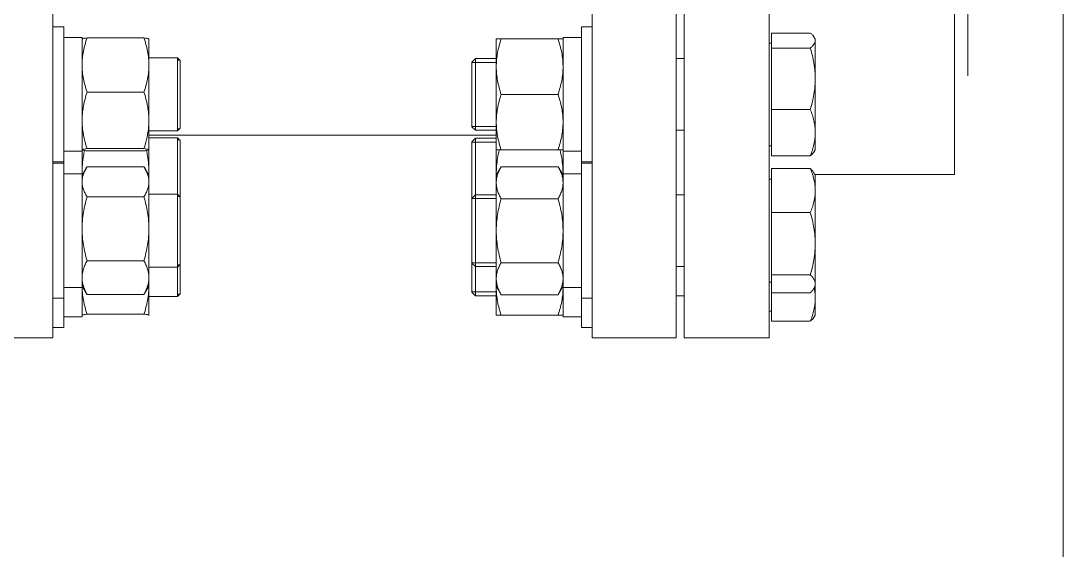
# Model space of a CAD drawing. Header units: millimetres. Extents: x 0 to 1675, y 0 to 1451.
# Drawn here: x 1347 to 1501.2, y 559.9 to 638.2 of the extents above; entities that cross this region are included whole.
import ezdxf

# ---------------------------------------------------------------- set-up
doc = ezdxf.new("R2010")
doc.units = ezdxf.units.MM
doc.layers.add('171', color=7, linetype='Continuous', lineweight=18)
doc.layers.add('173', color=7, linetype='Continuous', lineweight=18)

msp = doc.modelspace()

# ---------------------------------------------------------------- linework, layer by layer
at = {"layer": '171', "color": 7, "linetype": 'Continuous', "lineweight": 18}
for p, q in [((1431.52313, 741.26562), (1431.52313, 591.26562)), ((1443.92314, 741.26562), (1443.92314, 591.26562)), ((1445.12314, 741.26562), (1445.12314, 591.26562)), ((1457.72313, 741.26562), (1457.72313, 591.26562)), ((1485.12314, 717.06562), (1485.12314, 615.46562)), ((1351.72313, 696.59813), (1351.72313, 591.26562)), ((1353.32314, 637.30489), (1351.72313, 637.30489)), ((1353.32314, 617.30489), (1353.32314, 637.30489)), ((1429.92314, 635.96515), (1429.92314, 637.30489)), ((1431.52313, 637.30489), (1429.92314, 637.30489)), ((1356.04313, 635.72489), (1353.32314, 635.72489)), ((1356.04313, 635.72489), (1356.04313, 618.89295)), ((1365.19074, 635.66359), (1356.77553, 635.66359)), ((1365.92314, 631.64783), (1365.92314, 635.50489)), ((1417.32314, 635.50489), (1417.32314, 631.40489)), ((1418.05553, 635.50489), (1426.47074, 635.50489)), ((1427.20313, 618.88489), (1427.20313, 635.72489)), ((1429.92314, 635.72489), (1427.20313, 635.72489)), ((1429.92314, 617.30564), (1429.92314, 635.96515)), ((1458.04313, 634.16572), (1458.04313, 636.38657)), ((1463.79074, 636.38657), (1458.04313, 636.38657)), ((1464.52313, 635.50489), (1464.38728, 635.7402)), ((1464.52313, 635.50489), (1464.52313, 635.27615)), ((1458.04313, 634.90489), (1457.72313, 634.90489)), ((1463.79074, 634.16572), (1458.04313, 634.16572)), ((1458.04313, 625.08405), (1458.04313, 634.16572)), ((1464.52313, 629.62489), (1464.52313, 635.27615)), ((1370.13362, 632.70489), (1365.92272, 632.70489)), ((1370.13362, 622.1579), (1370.13362, 632.70489)), ((1370.53362, 632.30489), (1370.13362, 632.70489)), ((1414.25467, 632.62029), (1413.72313, 632.08875)), ((1414.25467, 632.62029), (1414.25467, 621.98949)), ((1417.3233, 632.62029), (1414.25467, 632.62029)), ((1445.12265, 632.62029), (1443.92279, 632.62029)), ((1365.92314, 623.45273), (1365.92314, 631.64783)), ((1370.53362, 622.53916), (1370.53362, 632.30489)), ((1413.72313, 622.52103), (1413.72313, 632.08875)), ((1417.32314, 631.40489), (1417.32314, 623.20489)), ((1464.52313, 621.65363), (1464.52313, 629.62489)), ((1365.19074, 627.63207), (1356.77553, 627.63207)), ((1418.05553, 627.30489), (1426.47074, 627.30489)), ((1458.04313, 618.22322), (1458.04313, 625.08405)), ((1463.79074, 625.08405), (1458.04313, 625.08405)), ((1365.92314, 619.10979), (1365.92314, 623.45273)), ((1417.32314, 619.17147), (1417.32314, 623.20489)), ((1365.92272, 621.90489), (1370.13362, 621.90489)), ((1370.13362, 621.90489), (1370.53362, 622.30489)), ((1370.13362, 622.1579), (1370.13362, 621.90489)), ((1370.53362, 622.30489), (1370.53362, 622.53916)), ((1413.72313, 622.52103), (1414.25467, 621.98949)), ((1414.25467, 621.98949), (1417.3233, 621.98949)), ((1443.92279, 621.98949), (1445.12265, 621.98949)), ((1464.52313, 619.10489), (1464.52313, 621.65363)), ((1370.13362, 620.89101), (1365.92272, 620.89101)), ((1365.92322, 621.26562), (1417.32305, 621.26562)), ((1370.13362, 620.89101), (1370.13362, 617.12454)), ((1370.53362, 620.49101), (1370.13362, 620.89101)), ((1370.53362, 620.49101), (1370.53362, 612.13734)), ((1414.25467, 620.80641), (1413.72313, 620.27487)), ((1413.72313, 611.92142), (1413.72313, 620.27487)), ((1414.25467, 620.80641), (1414.25467, 612.45277)), ((1417.3233, 620.80641), (1414.25467, 620.80641)), ((1353.32314, 618.88489), (1353.96784, 618.88489)), ((1356.04313, 615.55673), (1356.04313, 618.89295)), ((1365.19074, 619.27338), (1356.77553, 619.27338)), ((1365.19074, 618.9462), (1356.77553, 618.9462)), ((1365.92314, 615.77436), (1365.92314, 619.10979)), ((1417.32314, 619.17147), (1417.32314, 615.49101)), ((1418.05553, 619.10489), (1426.47074, 619.10489)), ((1427.20313, 618.88489), (1429.92314, 618.88489)), ((1427.20313, 615.55733), (1427.20313, 618.88469)), ((1457.72313, 619.70489), (1458.04313, 619.70489)), ((1464.38728, 618.86958), (1464.52313, 619.10489)), ((1351.72313, 617.30489), (1353.32314, 617.30489)), ((1353.32314, 617.13733), (1351.72313, 617.13733)), ((1353.32314, 617.12416), (1353.32314, 617.30403)), ((1353.32314, 597.1375), (1353.32314, 617.12416)), ((1370.13362, 612.53733), (1370.13362, 617.12454)), ((1429.92314, 617.1374), (1429.92314, 617.30564)), ((1429.92314, 617.30489), (1431.52313, 617.30489)), ((1429.92314, 612.13733), (1429.92314, 617.13733)), ((1431.52313, 617.13733), (1429.92314, 617.13733)), ((1463.79074, 618.22322), (1458.04313, 618.22322)), ((1356.04313, 615.55733), (1353.32314, 615.55733)), ((1356.67666, 616.43463), (1356.04313, 615.33733)), ((1356.04313, 598.71733), (1356.04313, 615.55673)), ((1365.19074, 616.60022), (1356.77553, 616.60022)), ((1365.92314, 615.33733), (1365.28996, 616.43402)), ((1365.92314, 615.33729), (1365.92314, 615.77436)), ((1418.05553, 616.60588), (1417.32314, 615.33733)), ((1417.32314, 615.49101), (1417.32314, 615.33726)), ((1418.05553, 616.60588), (1426.47074, 616.60588)), ((1427.20313, 615.33733), (1426.47074, 616.60588)), ((1427.20313, 598.71733), (1427.20313, 615.55733)), ((1429.92314, 615.55733), (1427.20313, 615.55733)), ((1458.04313, 609.81623), (1458.04313, 616.34174)), ((1463.79074, 616.34174), (1458.04313, 616.34174)), ((1464.52313, 615.33733), (1464.31935, 615.6903)), ((1464.44924, 615.46562), (1485.12314, 615.46562)), ((1365.92314, 614.37617), (1365.92314, 615.33729)), ((1365.92314, 607.42068), (1365.92314, 614.37617)), ((1417.32314, 614.23874), (1417.32314, 615.33726)), ((1417.32314, 614.23874), (1417.32314, 607.13733)), ((1458.04313, 614.73733), (1457.72313, 614.73733)), ((1464.52313, 613.07899), (1464.52313, 615.33733)), ((1370.13362, 612.53733), (1365.92272, 612.53733)), ((1370.13362, 612.53733), (1370.13362, 612.41153)), ((1370.53362, 612.13733), (1370.13362, 612.53733)), ((1370.13362, 601.73733), (1370.13362, 612.41153)), ((1414.25467, 612.45273), (1413.72313, 611.92119)), ((1417.3233, 612.45273), (1414.25467, 612.45273)), ((1414.25467, 601.82215), (1414.25467, 612.45273)), ((1445.12265, 612.45273), (1443.92279, 612.45273)), ((1464.52313, 605.21403), (1464.52313, 613.07899)), ((1365.19074, 612.15213), (1356.77553, 612.15213)), ((1370.53362, 612.13733), (1370.53362, 602.13733)), ((1413.72313, 602.35349), (1413.72313, 611.92119)), ((1418.05553, 611.87161), (1426.47074, 611.87161)), ((1429.92314, 597.13733), (1429.92314, 612.13733)), ((1463.79074, 609.81623), (1458.04313, 609.81623)), ((1458.04313, 600.61182), (1458.04313, 609.81623)), ((1365.92314, 600.18184), (1365.92314, 607.42068)), ((1417.32314, 607.13733), (1417.32314, 600.03593)), ((1464.52313, 599.27237), (1464.52313, 605.21403)), ((1365.19074, 602.68924), (1356.77553, 602.68924)), ((1365.92272, 601.73733), (1370.13362, 601.73733)), ((1370.13362, 601.73733), (1370.53362, 602.13733)), ((1370.13362, 597.41315), (1370.13362, 601.73715)), ((1370.53362, 597.81315), (1370.53362, 602.13733)), ((1413.72313, 598.02929), (1413.72313, 602.35349)), ((1413.72313, 602.35347), (1414.25467, 601.82193)), ((1414.25467, 601.82215), (1414.25467, 597.49775)), ((1414.25467, 601.82193), (1417.3233, 601.82193)), ((1418.05553, 602.40306), (1426.47074, 602.40306)), ((1443.92279, 601.82193), (1445.12265, 601.82193)), ((1365.92314, 598.96099), (1365.92314, 600.18184)), ((1417.32314, 598.93741), (1417.32314, 600.03593)), ((1458.04313, 597.93292), (1458.04313, 600.61182)), ((1463.79074, 600.61182), (1458.04313, 600.61182)), ((1353.32314, 598.71733), (1356.04313, 598.71733)), ((1356.04313, 598.93733), (1356.67666, 597.84003)), ((1356.04313, 594.39315), (1356.04313, 598.71733)), ((1365.28996, 597.84065), (1365.92314, 598.93733)), ((1365.92314, 594.61805), (1365.92314, 598.96099)), ((1417.32314, 598.93741), (1417.32314, 598.71315)), ((1417.32314, 598.93733), (1418.05553, 597.66879)), ((1417.32314, 598.71315), (1417.32314, 594.61315)), ((1426.47074, 597.66879), (1427.20313, 598.93733)), ((1427.20313, 598.71733), (1429.92314, 598.71733)), ((1427.20313, 594.39315), (1427.20313, 598.71346)), ((1457.72313, 599.53733), (1458.04313, 599.53733)), ((1464.31935, 598.58437), (1464.52313, 598.93733)), ((1464.52313, 598.93736), (1464.52313, 599.27237)), ((1464.52313, 597.16189), (1464.52313, 598.93736)), ((1351.72313, 597.13733), (1353.32314, 597.13733)), ((1353.32314, 592.81315), (1353.32314, 597.1375)), ((1365.19074, 597.67444), (1356.77553, 597.67444)), ((1365.92272, 597.41315), (1370.13362, 597.41315)), ((1370.13362, 597.41315), (1370.53362, 597.81315)), ((1413.72313, 598.02929), (1414.25467, 597.49775)), ((1414.25467, 597.49775), (1417.3233, 597.49775)), ((1418.05553, 597.66879), (1426.47074, 597.66879)), ((1429.92314, 597.13733), (1431.52313, 597.13733)), ((1429.92314, 592.81315), (1429.92314, 597.13723)), ((1443.92279, 597.49775), (1445.12265, 597.49775)), ((1463.79074, 597.93292), (1458.04313, 597.93292)), ((1458.04313, 593.73148), (1458.04313, 597.93288)), ((1464.52313, 594.61315), (1464.52313, 597.16189)), ((1353.32314, 594.39315), (1356.04313, 594.39315)), ((1356.04313, 594.61805), (1356.04589, 594.60837)), ((1356.04313, 594.61315), (1356.04596, 594.60825)), ((1365.19074, 594.78164), (1356.77553, 594.78164)), ((1365.92031, 594.60825), (1365.92314, 594.61315)), ((1365.92036, 594.60836), (1365.92314, 594.61805)), ((1418.05553, 594.61315), (1426.47074, 594.61315)), ((1427.20313, 594.39315), (1429.92314, 594.39315)), ((1457.72313, 595.21315), (1458.04313, 595.21315)), ((1464.37992, 594.3651), (1464.52313, 594.61315)), ((1351.72313, 592.81315), (1353.32314, 592.81315)), ((1429.92314, 592.81315), (1431.52313, 592.81315)), ((1463.79074, 593.73148), (1458.04313, 593.73148)), ((1339.12314, 591.26562), (1351.72313, 591.26562)), ((1431.52313, 591.26562), (1443.92314, 591.26562)), ((1445.12314, 591.26562), (1457.72313, 591.26562))]:
    msp.add_line(p, q, dxfattribs=at)
at = {"layer": '171', "color": 3, "linetype": 'Continuous', "lineweight": 18}
msp.add_line((1487.12314, 630.06562), (1487.12314, 702.46562), dxfattribs=at)
at = {"layer": '171', "color": 3, "linetype": 'Continuous', "lineweight": 13}
for p, q in [((1370.45814, 632.38009), (1370.13301, 632.38009)), ((1413.72313, 632.04569), (1417.32314, 632.04569)), ((1370.45814, 622.22969), (1370.13301, 622.22969)), ((1413.72313, 622.56409), (1417.32314, 622.56409)), ((1370.45814, 620.56621), (1370.13325, 620.56621)), ((1413.72313, 620.23181), (1417.32314, 620.23181)), ((1370.45814, 612.21253), (1370.13301, 612.21253)), ((1413.72313, 611.87813), (1417.32314, 611.87813)), ((1370.45814, 602.06213), (1370.13301, 602.06213)), ((1413.72313, 602.39653), (1417.32314, 602.39653)), ((1370.45814, 597.73795), (1370.13301, 597.73795)), ((1413.72313, 598.07235), (1417.32314, 598.07235))]:
    msp.add_line(p, q, dxfattribs=at)
at = {"layer": '171', "color": 7, "linetype": 'Continuous', "lineweight": 18}
msp.add_ellipse((1349.40717, 627.30489), major_axis=(-47.75197, 0.82972), ratio=0.17547, start_param=1.669498576, end_param=1.713263105, dxfattribs=at)
for points, knots in [([(1356.04314, 635.49999), (1356.04314, 635.50347), (1356.0442, 635.50694), (1356.04741, 635.51216), (1356.04875, 635.51391), (1356.05195, 635.51738), (1356.06129, 635.52607), (1356.07719, 635.53472), (1356.12744, 635.55541), (1356.17705, 635.56911), (1356.30463, 635.59635), (1356.38256, 635.60989), (1356.56227, 635.63684), (1356.66402, 635.65024), (1356.77553, 635.66359)], [0, 0, 0, 0, 0.0476409172, 0.0476409172, 0.0714613759, 0.0714613759, 0.0952818345, 0.190563669, 0.190563669, 0.381127338, 0.381127338, 0.571691007, 0.571691007, 0.762254676, 0.762254676, 0.762254676, 0.762254676]), ([(1356.77553, 635.66359), (1356.66375, 635.33512), (1356.56182, 635.00546), (1356.38197, 634.34321), (1356.30406, 634.01062), (1356.17665, 633.34198), (1356.12716, 633.00592), (1356.07709, 632.4989), (1356.06441, 632.3294), (1356.04743, 631.98939), (1356.04314, 631.81887), (1356.04314, 631.64783)], [0, 0, 0, 0, 1.025156715, 1.025156715, 2.050313429, 2.050313429, 3.075470144, 3.075470144, 3.588048501, 3.588048501, 4.100626858, 4.100626858, 4.100626858, 4.100626858]), ([(1365.19074, 635.66359), (1365.30253, 635.65021), (1365.40445, 635.63678), (1365.5843, 635.6098), (1365.66221, 635.59625), (1365.78962, 635.56901), (1365.83911, 635.55532), (1365.88918, 635.53467), (1365.90186, 635.52776), (1365.91884, 635.51391), (1365.92314, 635.50696), (1365.92314, 635.49999)], [0, 0, 0, 0, 0.1905215064, 0.1905215064, 0.3810430127, 0.3810430127, 0.5715645191, 0.5715645191, 0.6668252723, 0.6668252723, 0.7620860255, 0.7620860255, 0.7620860255, 0.7620860255]), ([(1365.92314, 631.64783), (1365.92314, 631.73303), (1365.92207, 631.81836), (1365.91886, 631.94655), (1365.91752, 631.9893), (1365.91432, 632.07468), (1365.90498, 632.28794), (1365.88908, 632.50027), (1365.83883, 633.00817), (1365.78922, 633.34451), (1365.66164, 634.0132), (1365.58371, 634.34556), (1365.404, 635.00693), (1365.30225, 635.33594), (1365.19074, 635.66359)], [0, 0, 0, 0, 0.256289892, 0.256289892, 0.384434838, 0.384434838, 0.512579784, 1.025159568, 1.025159568, 2.050319137, 2.050319137, 3.075478705, 3.075478705, 4.100638274, 4.100638274, 4.100638274, 4.100638274]), ([(1417.32314, 635.50489), (1417.32325, 635.50489), (1417.3243, 635.50489), (1417.32741, 635.50489), (1417.32875, 635.50489), (1417.33195, 635.50489), (1417.34129, 635.50489), (1417.35719, 635.50489), (1417.40744, 635.50489), (1417.45705, 635.50489), (1417.58463, 635.50489), (1417.66256, 635.50489), (1417.84227, 635.50489), (1417.94402, 635.50489), (1418.05553, 635.50489)], [0, 0, 0, 0, 0.0437139745, 0.0437139745, 0.0666699907, 0.0666699907, 0.0896260068, 0.1814500714, 0.1814500714, 0.3650982007, 0.3650982007, 0.5487463299, 0.5487463299, 0.7323944592, 0.7323944592, 0.7323944592, 0.7323944592]), ([(1418.05553, 635.50489), (1417.94375, 635.16954), (1417.84182, 634.83296), (1417.66197, 634.15681), (1417.58406, 633.81725), (1417.45665, 633.13458), (1417.40716, 632.79148), (1417.35709, 632.27382), (1417.34441, 632.10076), (1417.32743, 631.75362), (1417.32314, 631.57952), (1417.32314, 631.40489)], [0, 0, 0, 0, 1.045796231, 1.045796231, 2.091592461, 2.091592461, 3.137388692, 3.137388692, 3.660286807, 3.660286807, 4.183184923, 4.183184923, 4.183184923, 4.183184923]), ([(1426.47074, 635.50489), (1426.58253, 635.50489), (1426.68445, 635.50489), (1426.8643, 635.50489), (1426.94221, 635.50489), (1427.06962, 635.50489), (1427.11911, 635.50489), (1427.16918, 635.50489), (1427.18186, 635.50489), (1427.1988, 635.50489), (1427.20313, 635.50489), (1427.20312, 635.50489)], [0, 0, 0, 0, 0.1831788906, 0.1831788906, 0.3663577812, 0.3663577812, 0.5495366717, 0.5495366717, 0.641126117, 0.641126117, 0.7323841293, 0.7323841293, 0.7323841293, 0.7323841293]), ([(1427.20314, 631.40489), (1427.20314, 631.49188), (1427.20207, 631.579), (1427.19886, 631.70988), (1427.19752, 631.75353), (1427.19432, 631.84069), (1427.18498, 632.05842), (1427.16908, 632.27521), (1427.11883, 632.79377), (1427.06922, 633.13717), (1426.94164, 633.81989), (1426.86371, 634.15922), (1426.684, 634.83446), (1426.58225, 635.17038), (1426.47074, 635.50489)], [0, 0, 0, 0, 0.261449757, 0.261449757, 0.392174635, 0.392174635, 0.522899513, 1.045799026, 1.045799026, 2.091598053, 2.091598053, 3.137397079, 3.137397079, 4.183196105, 4.183196105, 4.183196105, 4.183196105]), ([(1463.79074, 636.38657), (1463.90188, 636.29627), (1464.00391, 636.20514), (1464.10575, 636.10144), (1464.11688, 636.0899), (1464.13874, 636.06683), (1464.17094, 636.03222), (1464.24183, 635.95138), (1464.29504, 635.88195), (1464.39064, 635.74291), (1464.43989, 635.64996), (1464.48959, 635.51011), (1464.50213, 635.46342), (1464.51891, 635.36989), (1464.52314, 635.32306), (1464.52314, 635.27615)], [0, 0, 0, 0, 0.343275917, 0.343275917, 0.386185407, 0.386185407, 0.429094896, 0.514913875, 0.686551834, 0.686551834, 1.029827751, 1.029827751, 1.201465709, 1.201465709, 1.373103668, 1.373103668, 1.373103668, 1.373103668]), ([(1464.52314, 635.27615), (1464.52314, 635.22921), (1464.51466, 635.13518), (1464.48923, 635.04085), (1464.4681, 634.98181), (1464.46361, 634.96999), (1464.45414, 634.94639), (1464.43917, 634.91103), (1464.39909, 634.82887), (1464.3562, 634.75899), (1464.25993, 634.6199), (1464.18179, 634.52807), (1464.00243, 634.34587), (1463.90123, 634.2555), (1463.79074, 634.16573)], [0, 0, 0, 0, 0.171650912, 0.343301823, 0.343301823, 0.386214551, 0.386214551, 0.429127279, 0.514952735, 0.686603647, 0.686603647, 1.02990547, 1.02990547, 1.373207294, 1.373207294, 1.373207294, 1.373207294]), ([(1463.79074, 634.16573), (1463.90253, 633.79431), (1464.00445, 633.42155), (1464.1843, 632.6727), (1464.26221, 632.29662), (1464.38962, 631.54055), (1464.43911, 631.16056), (1464.48918, 630.58724), (1464.50186, 630.39558), (1464.51884, 630.01111), (1464.52314, 629.81829), (1464.52314, 629.62489)], [0, 0, 0, 0, 1.154043731, 1.154043731, 2.308087462, 2.308087462, 3.462131193, 3.462131193, 4.039153058, 4.039153058, 4.616174924, 4.616174924, 4.616174924, 4.616174924]), ([(1356.04314, 631.64783), (1356.04314, 631.56263), (1356.0442, 631.4773), (1356.04741, 631.34911), (1356.04875, 631.30636), (1356.05195, 631.22098), (1356.06129, 631.00773), (1356.07719, 630.79539), (1356.12744, 630.28749), (1356.17705, 629.95115), (1356.30463, 629.28246), (1356.38256, 628.9501), (1356.56227, 628.28873), (1356.66402, 627.95972), (1356.77553, 627.63208)], [0, 0, 0, 0, 0.256289892, 0.256289892, 0.384434838, 0.384434838, 0.512579784, 1.025159568, 1.025159568, 2.050319137, 2.050319137, 3.075478705, 3.075478705, 4.100638274, 4.100638274, 4.100638274, 4.100638274]), ([(1365.19074, 627.63208), (1365.30253, 627.96054), (1365.40445, 628.2902), (1365.5843, 628.95245), (1365.66221, 629.28504), (1365.78962, 629.95368), (1365.83911, 630.28974), (1365.88918, 630.79676), (1365.90186, 630.96626), (1365.91884, 631.30627), (1365.92314, 631.47679), (1365.92314, 631.64783)], [0, 0, 0, 0, 1.025156715, 1.025156715, 2.050313429, 2.050313429, 3.075470144, 3.075470144, 3.588048501, 3.588048501, 4.100626858, 4.100626858, 4.100626858, 4.100626858]), ([(1417.32314, 631.40489), (1417.32314, 631.3179), (1417.3242, 631.23078), (1417.32741, 631.0999), (1417.32875, 631.05626), (1417.33195, 630.96909), (1417.34129, 630.75136), (1417.35719, 630.53457), (1417.40744, 630.01601), (1417.45705, 629.67262), (1417.58463, 628.9899), (1417.66256, 628.65057), (1417.84227, 627.97532), (1417.94402, 627.63941), (1418.05553, 627.30489)], [0, 0, 0, 0, 0.261449757, 0.261449757, 0.392174635, 0.392174635, 0.522899513, 1.045799026, 1.045799026, 2.091598053, 2.091598053, 3.137397079, 3.137397079, 4.183196105, 4.183196105, 4.183196105, 4.183196105]), ([(1426.47074, 627.30489), (1426.58253, 627.64024), (1426.68445, 627.97682), (1426.8643, 628.65297), (1426.94221, 628.99254), (1427.06962, 629.6752), (1427.11911, 630.01831), (1427.16918, 630.53597), (1427.18186, 630.70902), (1427.19884, 631.05617), (1427.20314, 631.23026), (1427.20314, 631.40489)], [0, 0, 0, 0, 1.045796231, 1.045796231, 2.091592461, 2.091592461, 3.137388692, 3.137388692, 3.660286807, 3.660286807, 4.183184923, 4.183184923, 4.183184923, 4.183184923]), ([(1464.52314, 629.62489), (1464.52314, 629.52855), (1464.52207, 629.43206), (1464.51886, 629.2871), (1464.51752, 629.23877), (1464.51432, 629.14223), (1464.50498, 628.90109), (1464.48908, 628.66099), (1464.43883, 628.08667), (1464.38922, 627.70636), (1464.26164, 626.95023), (1464.18371, 626.57441), (1464.004, 625.82657), (1463.90225, 625.45453), (1463.79074, 625.08405)], [0, 0, 0, 0, 0.288511564, 0.288511564, 0.432767346, 0.432767346, 0.577023128, 1.154046257, 1.154046257, 2.308092514, 2.308092514, 3.462138771, 3.462138771, 4.616185028, 4.616185028, 4.616185028, 4.616185028]), ([(1356.04314, 623.45273), (1356.04314, 623.62939), (1356.05161, 623.98329), (1356.07704, 624.33831), (1356.09817, 624.56055), (1356.10266, 624.60503), (1356.11213, 624.69386), (1356.1271, 624.82692), (1356.16718, 625.13615), (1356.21007, 625.39916), (1356.30634, 625.92266), (1356.38448, 626.26831), (1356.56384, 626.95407), (1356.66504, 627.29419), (1356.77553, 627.63208)], [0, 0, 0, 0, 0.53263453, 1.065269061, 1.065269061, 1.198427693, 1.198427693, 1.331586326, 1.597903591, 2.130538121, 2.130538121, 3.195807182, 3.195807182, 4.261076242, 4.261076242, 4.261076242, 4.261076242]), ([(1365.92314, 623.45273), (1365.92314, 623.62939), (1365.91466, 623.98329), (1365.88923, 624.33831), (1365.8681, 624.56055), (1365.86361, 624.60503), (1365.85414, 624.69386), (1365.83917, 624.82692), (1365.79909, 625.13615), (1365.7562, 625.39916), (1365.65993, 625.92266), (1365.58179, 626.26831), (1365.40243, 626.95407), (1365.30123, 627.29419), (1365.19074, 627.63208)], [0, 0, 0, 0, 0.53263453, 1.065269061, 1.065269061, 1.198427693, 1.198427693, 1.331586326, 1.597903591, 2.130538121, 2.130538121, 3.195807182, 3.195807182, 4.261076242, 4.261076242, 4.261076242, 4.261076242]), ([(1418.05553, 627.30489), (1417.94439, 626.97148), (1417.84236, 626.635), (1417.74052, 626.25211), (1417.72939, 626.20952), (1417.70753, 626.12434), (1417.67533, 625.99653), (1417.60444, 625.69805), (1417.55123, 625.44171), (1417.45563, 624.92832), (1417.40638, 624.58512), (1417.35668, 624.06874), (1417.34414, 623.89635), (1417.32737, 623.55103), (1417.32314, 623.3781), (1417.32314, 623.20489)], [0, 0, 0, 0, 1.045809414, 1.045809414, 1.176535591, 1.176535591, 1.307261767, 1.568714121, 2.091618828, 2.091618828, 3.137428242, 3.137428242, 3.660332949, 3.660332949, 4.183237656, 4.183237656, 4.183237656, 4.183237656]), ([(1427.20314, 623.20489), (1427.20314, 623.3781), (1427.19891, 623.55103), (1427.18213, 623.89635), (1427.16959, 624.06874), (1427.11989, 624.58512), (1427.07064, 624.92832), (1426.97504, 625.44171), (1426.92183, 625.69805), (1426.85094, 625.99653), (1426.81874, 626.12434), (1426.79688, 626.20952), (1426.78575, 626.25211), (1426.68391, 626.635), (1426.58188, 626.97148), (1426.47074, 627.30489)], [0, 0, 0, 0, 0.522904707, 0.522904707, 1.045809414, 1.045809414, 2.091618828, 2.091618828, 2.614523535, 2.875975888, 3.006702065, 3.006702065, 3.137428242, 3.137428242, 4.183237656, 4.183237656, 4.183237656, 4.183237656]), ([(1463.79074, 625.08405), (1463.90253, 624.80346), (1464.00445, 624.52185), (1464.1843, 623.95613), (1464.26221, 623.67202), (1464.38962, 623.10084), (1464.43911, 622.81377), (1464.48918, 622.38065), (1464.50186, 622.23586), (1464.51884, 621.94541), (1464.52314, 621.79974), (1464.52314, 621.65363)], [0, 0, 0, 0, 0.882288409, 0.882288409, 1.764576819, 1.764576819, 2.646865228, 2.646865228, 3.088009433, 3.088009433, 3.529153638, 3.529153638, 3.529153638, 3.529153638]), ([(1356.04314, 623.45273), (1356.04314, 623.27617), (1356.04737, 623.09989), (1356.06414, 622.74788), (1356.07668, 622.57216), (1356.12638, 622.04578), (1356.17563, 621.69594), (1356.27123, 621.17262), (1356.32444, 620.91132), (1356.39533, 620.60706), (1356.42753, 620.47678), (1356.44939, 620.38996), (1356.46052, 620.34654), (1356.56236, 619.95624), (1356.66439, 619.61325), (1356.77553, 619.27338)], [0, 0, 0, 0, 0.53263189, 0.53263189, 1.06526378, 1.06526378, 2.130527559, 2.130527559, 2.663159449, 2.929475394, 3.062633366, 3.062633366, 3.195791339, 3.195791339, 4.261055118, 4.261055118, 4.261055118, 4.261055118]), ([(1365.19074, 619.27338), (1365.30188, 619.61325), (1365.40391, 619.95624), (1365.50575, 620.34654), (1365.51688, 620.38996), (1365.53874, 620.47678), (1365.57094, 620.60706), (1365.64183, 620.91132), (1365.69504, 621.17262), (1365.79064, 621.69594), (1365.83989, 622.04578), (1365.88959, 622.57216), (1365.90213, 622.74788), (1365.91891, 623.09989), (1365.92314, 623.27617), (1365.92314, 623.45273)], [0, 0, 0, 0, 1.06526378, 1.06526378, 1.198421752, 1.198421752, 1.331579724, 1.597895669, 2.130527559, 2.130527559, 3.195791339, 3.195791339, 3.728423228, 3.728423228, 4.261055118, 4.261055118, 4.261055118, 4.261055118]), ([(1417.32314, 623.20489), (1417.32314, 623.03158), (1417.33161, 622.68441), (1417.35704, 622.33612), (1417.37817, 622.11811), (1417.38266, 622.07446), (1417.39213, 621.98732), (1417.4071, 621.85679), (1417.44718, 621.55343), (1417.49007, 621.29542), (1417.58634, 620.78186), (1417.66448, 620.44277), (1417.84384, 619.77003), (1417.94504, 619.43637), (1418.05553, 619.10489)], [0, 0, 0, 0, 0.522907407, 1.045814813, 1.045814813, 1.176541665, 1.176541665, 1.307268517, 1.56872222, 2.091629627, 2.091629627, 3.13744444, 3.13744444, 4.183259253, 4.183259253, 4.183259253, 4.183259253]), ([(1427.20314, 623.20489), (1427.20314, 623.03158), (1427.19466, 622.68441), (1427.16923, 622.33612), (1427.1481, 622.11811), (1427.14361, 622.07446), (1427.13414, 621.98732), (1427.11917, 621.85679), (1427.07909, 621.55343), (1427.0362, 621.29542), (1426.93993, 620.78186), (1426.86179, 620.44277), (1426.68243, 619.77003), (1426.58123, 619.43637), (1426.47074, 619.10489)], [0, 0, 0, 0, 0.522907407, 1.045814813, 1.045814813, 1.176541665, 1.176541665, 1.307268517, 1.56872222, 2.091629627, 2.091629627, 3.13744444, 3.13744444, 4.183259253, 4.183259253, 4.183259253, 4.183259253]), ([(1464.52314, 621.65363), (1464.52314, 621.58085), (1464.52207, 621.50796), (1464.51886, 621.39845), (1464.51752, 621.36194), (1464.51432, 621.289), (1464.50498, 621.10683), (1464.48908, 620.92545), (1464.43883, 620.49158), (1464.38922, 620.20426), (1464.26164, 619.63304), (1464.18371, 619.34912), (1464.004, 618.78416), (1463.90225, 618.5031), (1463.79074, 618.22322)], [0, 0, 0, 0, 0.220572936, 0.220572936, 0.330859405, 0.330859405, 0.441145873, 0.882291746, 0.882291746, 1.764583492, 1.764583492, 2.646875238, 2.646875238, 3.529166984, 3.529166984, 3.529166984, 3.529166984]), ([(1356.77553, 619.27338), (1356.66375, 619.26), (1356.56182, 619.24657), (1356.38197, 619.21959), (1356.30406, 619.20604), (1356.17665, 619.1788), (1356.12716, 619.16511), (1356.07709, 619.14446), (1356.06441, 619.13755), (1356.04743, 619.1237), (1356.04314, 619.11676), (1356.04314, 619.10979)], [0, 0, 0, 0, 0.1905215064, 0.1905215064, 0.3810430127, 0.3810430127, 0.5715645191, 0.5715645191, 0.6668252723, 0.6668252723, 0.7620860255, 0.7620860255, 0.7620860255, 0.7620860255]), ([(1356.04314, 619.10979), (1356.04314, 619.10632), (1356.0442, 619.10284), (1356.04741, 619.09762), (1356.04875, 619.09588), (1356.05195, 619.0924), (1356.06129, 619.08371), (1356.07719, 619.07506), (1356.12744, 619.05437), (1356.17705, 619.04067), (1356.30463, 619.01343), (1356.38256, 618.99989), (1356.56227, 618.97295), (1356.66402, 618.95954), (1356.77553, 618.9462)], [0, 0, 0, 0, 0.0476409172, 0.0476409172, 0.0714613759, 0.0714613759, 0.0952818345, 0.190563669, 0.190563669, 0.381127338, 0.381127338, 0.571691007, 0.571691007, 0.762254676, 0.762254676, 0.762254676, 0.762254676]), ([(1356.39759, 619.00434), (1356.33848, 618.7253), (1356.2858, 618.44534), (1356.17665, 617.77044), (1356.12716, 617.37449), (1356.07709, 616.77711), (1356.06441, 616.5774), (1356.04743, 616.17679), (1356.04314, 615.97588), (1356.04314, 615.77436)], [0, 0, 0, 0, 0.855841927, 0.855841927, 2.055550254, 2.055550254, 2.655404417, 2.655404417, 3.255258581, 3.255258581, 3.255258581, 3.255258581]), ([(1365.92314, 619.10979), (1365.92314, 619.11326), (1365.92207, 619.11674), (1365.91886, 619.12196), (1365.91752, 619.1237), (1365.91432, 619.12718), (1365.90498, 619.13586), (1365.88908, 619.14451), (1365.83883, 619.16521), (1365.78922, 619.17891), (1365.66164, 619.20615), (1365.58371, 619.21969), (1365.404, 619.24663), (1365.30225, 619.26003), (1365.19074, 619.27338)], [0, 0, 0, 0, 0.0476409172, 0.0476409172, 0.0714613759, 0.0714613759, 0.0952818345, 0.190563669, 0.190563669, 0.381127338, 0.381127338, 0.571691007, 0.571691007, 0.762254676, 0.762254676, 0.762254676, 0.762254676]), ([(1365.19074, 618.9462), (1365.30253, 618.95958), (1365.40445, 618.97301), (1365.5843, 618.99999), (1365.66221, 619.01353), (1365.78962, 619.04077), (1365.83911, 619.05446), (1365.88918, 619.07512), (1365.90186, 619.08202), (1365.91884, 619.09587), (1365.92314, 619.10282), (1365.92314, 619.10979)], [0, 0, 0, 0, 0.1905215064, 0.1905215064, 0.3810430127, 0.3810430127, 0.5715645191, 0.5715645191, 0.6668252723, 0.6668252723, 0.7620860255, 0.7620860255, 0.7620860255, 0.7620860255]), ([(1365.92314, 615.77436), (1365.92314, 615.87474), (1365.92207, 615.97528), (1365.91886, 616.12632), (1365.91752, 616.17669), (1365.91432, 616.27728), (1365.90498, 616.52854), (1365.88908, 616.77872), (1365.83883, 617.37714), (1365.78922, 617.77342), (1365.68004, 618.44764), (1365.6275, 618.72674), (1365.56859, 619.00478)], [0, 0, 0, 0, 0.30017697, 0.30017697, 0.450265455, 0.450265455, 0.600353939, 1.200707879, 1.200707879, 2.401415758, 2.401415758, 3.255719414, 3.255719414, 3.255719414, 3.255719414]), ([(1417.76438, 619.11289), (1417.7602, 619.09494), (1417.75603, 619.07698), (1417.66197, 618.66865), (1417.58406, 618.27656), (1417.45665, 617.48828), (1417.40716, 617.0921), (1417.35709, 616.49436), (1417.34441, 616.29453), (1417.32743, 615.89368), (1417.32314, 615.69265), (1417.32314, 615.49101)], [0, 0, 0, 0, 0.055221965, 0.055221965, 1.255699454, 1.255699454, 2.456176943, 2.456176943, 3.056415688, 3.056415688, 3.656654433, 3.656654433, 3.656654433, 3.656654433]), ([(1418.05553, 619.10489), (1417.94375, 619.10489), (1417.84182, 619.10489), (1417.66197, 619.10489), (1417.58406, 619.10489), (1417.45665, 619.10489), (1417.40716, 619.10489), (1417.35709, 619.10489), (1417.34441, 619.10489), (1417.32747, 619.10489), (1417.32314, 619.10489), (1417.32315, 619.10489)], [0, 0, 0, 0, 0.1831788906, 0.1831788906, 0.3663577812, 0.3663577812, 0.5495366717, 0.5495366717, 0.641126117, 0.641126117, 0.7323841293, 0.7323841293, 0.7323841293, 0.7323841293]), ([(1427.20314, 619.10489), (1427.20302, 619.10489), (1427.20197, 619.10489), (1427.19886, 619.10489), (1427.19752, 619.10489), (1427.19432, 619.10489), (1427.18498, 619.10489), (1427.16908, 619.10489), (1427.11883, 619.10489), (1427.06922, 619.10489), (1426.94164, 619.10489), (1426.86371, 619.10489), (1426.684, 619.10489), (1426.58225, 619.10489), (1426.47074, 619.10489)], [0, 0, 0, 0, 0.0437139745, 0.0437139745, 0.0666699907, 0.0666699907, 0.0896260068, 0.1814500714, 0.1814500714, 0.3650982007, 0.3650982007, 0.5487463299, 0.5487463299, 0.7323944592, 0.7323944592, 0.7323944592, 0.7323944592]), ([(1427.20314, 615.49101), (1427.20314, 615.59145), (1427.20207, 615.69205), (1427.19886, 615.84318), (1427.19752, 615.89358), (1427.19432, 615.99423), (1427.18498, 616.24564), (1427.16908, 616.49597), (1427.11883, 617.09475), (1427.06922, 617.49127), (1426.94164, 618.27961), (1426.86371, 618.67143), (1426.76996, 619.07819), (1426.76604, 619.0951), (1426.76209, 619.112)], [0, 0, 0, 0, 0.300304286, 0.300304286, 0.450456429, 0.450456429, 0.600608572, 1.201217145, 1.201217145, 2.402434289, 2.402434289, 3.603651434, 3.603651434, 3.655754227, 3.655754227, 3.655754227, 3.655754227]), ([(1464.39002, 618.87435), (1464.37008, 618.83948), (1464.34807, 618.80474), (1464.25993, 618.6774), (1464.18179, 618.58556), (1464.00243, 618.40336), (1463.90123, 618.31299), (1463.79074, 618.22322)], [0, 0, 0, 0, 0.1399284907, 0.1399284907, 0.5147578648, 0.5147578648, 0.8895872388, 0.8895872388, 0.8895872388, 0.8895872388]), ([(1356.77553, 616.60022), (1356.66375, 616.41831), (1356.56182, 616.23573), (1356.38197, 615.86896), (1356.30406, 615.68476), (1356.17665, 615.31444), (1356.12716, 615.12833), (1356.07709, 614.84752), (1356.06441, 614.75365), (1356.04743, 614.56534), (1356.04314, 614.4709), (1356.04314, 614.37618)], [0, 0, 0, 0, 0.592967703, 0.592967703, 1.185935406, 1.185935406, 1.778903108, 1.778903108, 2.07538696, 2.07538696, 2.371870811, 2.371870811, 2.371870811, 2.371870811]), ([(1356.04314, 615.77436), (1356.04314, 615.67397), (1356.0442, 615.57343), (1356.04716, 615.4344), (1356.04813, 615.39605), (1356.04925, 615.35773)], [0, 0, 0, 0, 0.3017815916, 0.3017815916, 0.4166849326, 0.4166849326, 0.4166849326, 0.4166849326]), ([(1365.92314, 614.37618), (1365.92314, 614.42336), (1365.92207, 614.47062), (1365.91886, 614.54162), (1365.91752, 614.56529), (1365.91432, 614.61258), (1365.90498, 614.73068), (1365.88908, 614.84828), (1365.83883, 615.12957), (1365.78922, 615.31585), (1365.66164, 615.68619), (1365.58371, 615.87026), (1365.404, 616.23655), (1365.30225, 616.41876), (1365.19074, 616.60022)], [0, 0, 0, 0, 0.148243205, 0.148243205, 0.222364807, 0.222364807, 0.296486409, 0.592972818, 0.592972818, 1.185945637, 1.185945637, 1.778918455, 1.778918455, 2.371891273, 2.371891273, 2.371891273, 2.371891273]), ([(1418.05553, 616.60588), (1417.94375, 616.41226), (1417.84182, 616.21794), (1417.66197, 615.82756), (1417.58406, 615.63151), (1417.45665, 615.23738), (1417.40716, 615.03929), (1417.35709, 614.74042), (1417.34441, 614.6405), (1417.32743, 614.44008), (1417.32314, 614.33956), (1417.32314, 614.23874)], [0, 0, 0, 0, 0.626707266, 0.626707266, 1.253414532, 1.253414532, 1.880121798, 1.880121798, 2.193475431, 2.193475431, 2.506829064, 2.506829064, 2.506829064, 2.506829064]), ([(1427.20314, 614.23874), (1427.20314, 614.28896), (1427.20207, 614.33926), (1427.19886, 614.41483), (1427.19752, 614.44003), (1427.19432, 614.49035), (1427.18498, 614.61606), (1427.16908, 614.74122), (1427.11883, 615.04061), (1427.06922, 615.23887), (1426.94164, 615.63304), (1426.86371, 615.82895), (1426.684, 616.2188), (1426.58225, 616.41274), (1426.47074, 616.60588)], [0, 0, 0, 0, 0.156678019, 0.156678019, 0.235017029, 0.235017029, 0.313356039, 0.626712078, 0.626712078, 1.253424155, 1.253424155, 1.880136233, 1.880136233, 2.506848311, 2.506848311, 2.506848311, 2.506848311]), ([(1464.32118, 615.68712), (1464.25819, 615.79615), (1464.18172, 615.90455), (1464.004, 616.12272), (1463.90225, 616.23246), (1463.79074, 616.34174)], [0, 0, 0, 0, 0.4177547804, 0.4177547804, 0.8449342071, 0.8449342071, 0.8449342071, 0.8449342071]), ([(1463.79074, 616.34174), (1463.90188, 616.07641), (1464.00391, 615.80865), (1464.10575, 615.50394), (1464.11688, 615.47005), (1464.13874, 615.40227), (1464.17094, 615.30056), (1464.24183, 615.06303), (1464.29504, 614.85904), (1464.39064, 614.45049), (1464.43989, 614.17737), (1464.48959, 613.76644), (1464.50213, 613.62925), (1464.51891, 613.35445), (1464.52314, 613.21683), (1464.52314, 613.07899)], [0, 0, 0, 0, 0.841595392, 0.841595392, 0.946794816, 0.946794816, 1.05199424, 1.262393088, 1.683190784, 1.683190784, 2.524786175, 2.524786175, 2.945583871, 2.945583871, 3.366381567, 3.366381567, 3.366381567, 3.366381567]), ([(1356.04314, 614.37618), (1356.04314, 614.32899), (1356.0442, 614.28173), (1356.04741, 614.21073), (1356.04875, 614.18706), (1356.05195, 614.13977), (1356.06129, 614.02167), (1356.07719, 613.90407), (1356.12744, 613.62278), (1356.17705, 613.4365), (1356.30463, 613.06616), (1356.38256, 612.88209), (1356.56227, 612.5158), (1356.66402, 612.33359), (1356.77553, 612.15213)], [0, 0, 0, 0, 0.148243205, 0.148243205, 0.222364807, 0.222364807, 0.296486409, 0.592972818, 0.592972818, 1.185945637, 1.185945637, 1.778918455, 1.778918455, 2.371891273, 2.371891273, 2.371891273, 2.371891273]), ([(1365.19074, 612.15213), (1365.30253, 612.33404), (1365.40445, 612.51662), (1365.5843, 612.88339), (1365.66221, 613.06759), (1365.78962, 613.43791), (1365.83911, 613.62402), (1365.88918, 613.90483), (1365.90186, 613.9987), (1365.91884, 614.18701), (1365.92314, 614.28145), (1365.92314, 614.37618)], [0, 0, 0, 0, 0.592967703, 0.592967703, 1.185935406, 1.185935406, 1.778903108, 1.778903108, 2.07538696, 2.07538696, 2.371870811, 2.371870811, 2.371870811, 2.371870811]), ([(1417.32314, 614.23874), (1417.32314, 614.18852), (1417.3242, 614.13822), (1417.32741, 614.06265), (1417.32875, 614.03746), (1417.33195, 613.98713), (1417.34129, 613.86142), (1417.35719, 613.73626), (1417.40744, 613.43687), (1417.45705, 613.23861), (1417.58463, 612.84444), (1417.66256, 612.64853), (1417.84227, 612.25868), (1417.94402, 612.06474), (1418.05553, 611.87161)], [0, 0, 0, 0, 0.156678019, 0.156678019, 0.235017029, 0.235017029, 0.313356039, 0.626712078, 0.626712078, 1.253424155, 1.253424155, 1.880136233, 1.880136233, 2.506848311, 2.506848311, 2.506848311, 2.506848311]), ([(1426.47074, 611.87161), (1426.58253, 612.06522), (1426.68445, 612.25955), (1426.8643, 612.64992), (1426.94221, 612.84597), (1427.06962, 613.24011), (1427.11911, 613.4382), (1427.16918, 613.73707), (1427.18186, 613.83698), (1427.19884, 614.03741), (1427.20314, 614.13792), (1427.20314, 614.23874)], [0, 0, 0, 0, 0.626707266, 0.626707266, 1.253414532, 1.253414532, 1.880121798, 1.880121798, 2.193475431, 2.193475431, 2.506829064, 2.506829064, 2.506829064, 2.506829064]), ([(1464.52314, 613.07899), (1464.52314, 612.94107), (1464.51466, 612.66479), (1464.48923, 612.38763), (1464.4681, 612.21413), (1464.46361, 612.1794), (1464.45414, 612.11006), (1464.43917, 612.00618), (1464.39909, 611.76477), (1464.3562, 611.55944), (1464.25993, 611.15075), (1464.18179, 610.88091), (1464.00243, 610.34554), (1463.90123, 610.08002), (1463.79074, 609.81623)], [0, 0, 0, 0, 0.420801234, 0.841602468, 0.841602468, 0.946802776, 0.946802776, 1.052003085, 1.262403702, 1.683204936, 1.683204936, 2.524807404, 2.524807404, 3.366409872, 3.366409872, 3.366409872, 3.366409872]), ([(1356.77553, 612.15213), (1356.66375, 611.76513), (1356.56182, 611.37671), (1356.38197, 610.59643), (1356.30406, 610.20457), (1356.17665, 609.41676), (1356.12716, 609.02081), (1356.07709, 608.42343), (1356.06441, 608.22373), (1356.04743, 607.82311), (1356.04314, 607.62221), (1356.04314, 607.42068)], [0, 0, 0, 0, 1.200956086, 1.200956086, 2.401912173, 2.401912173, 3.602868259, 3.602868259, 4.203346302, 4.203346302, 4.803824345, 4.803824345, 4.803824345, 4.803824345]), ([(1365.92314, 607.42068), (1365.92314, 607.52107), (1365.92207, 607.62161), (1365.91886, 607.77264), (1365.91752, 607.82301), (1365.91432, 607.9236), (1365.90498, 608.17487), (1365.88908, 608.42504), (1365.83883, 609.02346), (1365.78922, 609.41974), (1365.66164, 610.20761), (1365.58371, 610.59921), (1365.404, 611.37844), (1365.30225, 611.76609), (1365.19074, 612.15213)], [0, 0, 0, 0, 0.300239628, 0.300239628, 0.450359442, 0.450359442, 0.600479256, 1.200958511, 1.200958511, 2.401917022, 2.401917022, 3.602875533, 3.602875533, 4.803834044, 4.803834044, 4.803834044, 4.803834044]), ([(1418.05553, 611.87161), (1417.94375, 611.48437), (1417.84182, 611.09572), (1417.66197, 610.31498), (1417.58406, 609.92288), (1417.45665, 609.1346), (1417.40716, 608.73842), (1417.35709, 608.14068), (1417.34441, 607.94086), (1417.32743, 607.54001), (1417.32314, 607.33898), (1417.32314, 607.13733)], [0, 0, 0, 0, 1.201652371, 1.201652371, 2.403304741, 2.403304741, 3.604957112, 3.604957112, 4.205783297, 4.205783297, 4.806609482, 4.806609482, 4.806609482, 4.806609482]), ([(1427.20314, 607.13733), (1427.20314, 607.23778), (1427.20207, 607.33838), (1427.19886, 607.48951), (1427.19752, 607.5399), (1427.19432, 607.64055), (1427.18498, 607.89197), (1427.16908, 608.14229), (1427.11883, 608.74107), (1427.06922, 609.13759), (1426.94164, 609.92593), (1426.86371, 610.31776), (1426.684, 611.09746), (1426.58225, 611.48534), (1426.47074, 611.87161)], [0, 0, 0, 0, 0.300413698, 0.300413698, 0.450620548, 0.450620548, 0.600827397, 1.201654794, 1.201654794, 2.403309588, 2.403309588, 3.604964382, 3.604964382, 4.806619175, 4.806619175, 4.806619175, 4.806619175]), ([(1463.79074, 609.81623), (1463.90253, 609.4398), (1464.00445, 609.062), (1464.1843, 608.30303), (1464.26221, 607.92187), (1464.38962, 607.15558), (1464.43911, 606.77045), (1464.48918, 606.18939), (1464.50186, 605.99514), (1464.51884, 605.60547), (1464.52314, 605.41005), (1464.52314, 605.21403)], [0, 0, 0, 0, 1.169141307, 1.169141307, 2.338282614, 2.338282614, 3.50742392, 3.50742392, 4.091994574, 4.091994574, 4.676565227, 4.676565227, 4.676565227, 4.676565227]), ([(1356.04314, 607.42068), (1356.04314, 607.3203), (1356.0442, 607.21976), (1356.04741, 607.06872), (1356.04875, 607.01835), (1356.05195, 606.91776), (1356.06129, 606.6665), (1356.07719, 606.41632), (1356.12744, 605.8179), (1356.17705, 605.42162), (1356.30463, 604.63375), (1356.38256, 604.24216), (1356.56227, 603.46292), (1356.66402, 603.07527), (1356.77553, 602.68924)], [0, 0, 0, 0, 0.300239628, 0.300239628, 0.450359442, 0.450359442, 0.600479256, 1.200958511, 1.200958511, 2.401917022, 2.401917022, 3.602875533, 3.602875533, 4.803834044, 4.803834044, 4.803834044, 4.803834044]), ([(1365.19074, 602.68924), (1365.30253, 603.07624), (1365.40445, 603.46466), (1365.5843, 604.24493), (1365.66221, 604.6368), (1365.78962, 605.4246), (1365.83911, 605.82055), (1365.88918, 606.41793), (1365.90186, 606.61764), (1365.91884, 607.01825), (1365.92314, 607.21916), (1365.92314, 607.42068)], [0, 0, 0, 0, 1.200956086, 1.200956086, 2.401912173, 2.401912173, 3.602868259, 3.602868259, 4.203346302, 4.203346302, 4.803824345, 4.803824345, 4.803824345, 4.803824345]), ([(1417.32314, 607.13733), (1417.32314, 607.03689), (1417.3242, 606.93629), (1417.32741, 606.78516), (1417.32875, 606.73476), (1417.33195, 606.63411), (1417.34129, 606.3827), (1417.35719, 606.13237), (1417.40744, 605.53359), (1417.45705, 605.13708), (1417.58463, 604.34874), (1417.66256, 603.95691), (1417.84227, 603.17721), (1417.94402, 602.78933), (1418.05553, 602.40306)], [0, 0, 0, 0, 0.300413698, 0.300413698, 0.450620548, 0.450620548, 0.600827397, 1.201654794, 1.201654794, 2.403309588, 2.403309588, 3.604964382, 3.604964382, 4.806619175, 4.806619175, 4.806619175, 4.806619175]), ([(1426.47074, 602.40306), (1426.58253, 602.79029), (1426.68445, 603.17894), (1426.8643, 603.95969), (1426.94221, 604.35179), (1427.06962, 605.14006), (1427.11911, 605.53624), (1427.16918, 606.13399), (1427.18186, 606.33381), (1427.19884, 606.73466), (1427.20314, 606.93569), (1427.20314, 607.13733)], [0, 0, 0, 0, 1.201652371, 1.201652371, 2.403304741, 2.403304741, 3.604957112, 3.604957112, 4.205783297, 4.205783297, 4.806609482, 4.806609482, 4.806609482, 4.806609482]), ([(1464.52314, 605.21403), (1464.52314, 605.11638), (1464.52207, 605.01859), (1464.51886, 604.87168), (1464.51752, 604.82269), (1464.51432, 604.72484), (1464.50498, 604.48044), (1464.48908, 604.2371), (1464.43883, 603.65503), (1464.38922, 603.26957), (1464.26164, 602.50322), (1464.18371, 602.12233), (1464.004, 601.36437), (1463.90225, 600.98731), (1463.79074, 600.61182)], [0, 0, 0, 0, 0.29228595, 0.29228595, 0.438428925, 0.438428925, 0.5845719, 1.169143799, 1.169143799, 2.338287599, 2.338287599, 3.507431398, 3.507431398, 4.676575197, 4.676575197, 4.676575197, 4.676575197]), ([(1356.04314, 600.18184), (1356.04314, 600.28783), (1356.05161, 600.50015), (1356.07704, 600.71314), (1356.09817, 600.84648), (1356.10266, 600.87317), (1356.11213, 600.92646), (1356.1271, 601.00629), (1356.16718, 601.19181), (1356.21007, 601.3496), (1356.30634, 601.66367), (1356.38448, 601.87104), (1356.56384, 602.28247), (1356.66504, 602.48652), (1356.77553, 602.68924)], [0, 0, 0, 0, 0.330003632, 0.660007264, 0.660007264, 0.742508172, 0.742508172, 0.82500908, 0.990010896, 1.320014528, 1.320014528, 1.980021792, 1.980021792, 2.640029056, 2.640029056, 2.640029056, 2.640029056]), ([(1365.92314, 600.18184), (1365.92314, 600.28783), (1365.91466, 600.50015), (1365.88923, 600.71314), (1365.8681, 600.84648), (1365.86361, 600.87317), (1365.85414, 600.92646), (1365.83917, 601.00629), (1365.79909, 601.19181), (1365.7562, 601.3496), (1365.65993, 601.66367), (1365.58179, 601.87104), (1365.40243, 602.28247), (1365.30123, 602.48652), (1365.19074, 602.68924)], [0, 0, 0, 0, 0.330003632, 0.660007264, 0.660007264, 0.742508172, 0.742508172, 0.82500908, 0.990010896, 1.320014528, 1.320014528, 1.980021792, 1.980021792, 2.640029056, 2.640029056, 2.640029056, 2.640029056]), ([(1418.05553, 602.40306), (1417.94439, 602.21056), (1417.84236, 602.0163), (1417.74052, 601.79523), (1417.72939, 601.77065), (1417.70753, 601.72147), (1417.67533, 601.64768), (1417.60444, 601.47535), (1417.55123, 601.32735), (1417.45563, 601.03095), (1417.40638, 600.8328), (1417.35668, 600.53467), (1417.34414, 600.43514), (1417.32737, 600.23577), (1417.32314, 600.13593), (1417.32314, 600.03592)], [0, 0, 0, 0, 0.626727078, 0.626727078, 0.705067963, 0.705067963, 0.783408847, 0.940090617, 1.253454156, 1.253454156, 1.880181233, 1.880181233, 2.193544772, 2.193544772, 2.506908311, 2.506908311, 2.506908311, 2.506908311]), ([(1427.20314, 600.03592), (1427.20314, 600.13593), (1427.19891, 600.23577), (1427.18213, 600.43514), (1427.16959, 600.53467), (1427.11989, 600.8328), (1427.07064, 601.03095), (1426.97504, 601.32735), (1426.92183, 601.47535), (1426.85094, 601.64768), (1426.81874, 601.72147), (1426.79688, 601.77065), (1426.78575, 601.79523), (1426.68391, 602.0163), (1426.58188, 602.21056), (1426.47074, 602.40306)], [0, 0, 0, 0, 0.313363539, 0.313363539, 0.626727078, 0.626727078, 1.253454156, 1.253454156, 1.566817694, 1.723499464, 1.801840349, 1.801840349, 1.880181233, 1.880181233, 2.506908311, 2.506908311, 2.506908311, 2.506908311]), ([(1356.04314, 600.18184), (1356.04314, 600.07591), (1356.04737, 599.97015), (1356.06414, 599.75897), (1356.07668, 599.65354), (1356.12638, 599.33775), (1356.17563, 599.12786), (1356.27123, 598.81389), (1356.32444, 598.65713), (1356.39533, 598.47458), (1356.42753, 598.39642), (1356.44939, 598.34433), (1356.46052, 598.31829), (1356.56236, 598.08412), (1356.66439, 597.87835), (1356.77553, 597.67444)], [0, 0, 0, 0, 0.329998729, 0.329998729, 0.659997458, 0.659997458, 1.319994917, 1.319994917, 1.649993646, 1.814993011, 1.897492693, 1.897492693, 1.979992375, 1.979992375, 2.639989834, 2.639989834, 2.639989834, 2.639989834]), ([(1365.19074, 597.67444), (1365.30188, 597.87835), (1365.40391, 598.08412), (1365.50575, 598.31829), (1365.51688, 598.34433), (1365.53874, 598.39642), (1365.57094, 598.47458), (1365.64183, 598.65713), (1365.69504, 598.81389), (1365.79064, 599.12786), (1365.83989, 599.33775), (1365.88959, 599.65354), (1365.90213, 599.75897), (1365.91891, 599.97015), (1365.92314, 600.07591), (1365.92314, 600.18184)], [0, 0, 0, 0, 0.659997458, 0.659997458, 0.742497141, 0.742497141, 0.824996823, 0.989996188, 1.319994917, 1.319994917, 1.979992375, 1.979992375, 2.309991105, 2.309991105, 2.639989834, 2.639989834, 2.639989834, 2.639989834]), ([(1417.32314, 600.03592), (1417.32314, 599.93586), (1417.33161, 599.73542), (1417.35704, 599.53434), (1417.37817, 599.40847), (1417.38266, 599.38327), (1417.39213, 599.33296), (1417.4071, 599.2576), (1417.44718, 599.08245), (1417.49007, 598.93349), (1417.58634, 598.63698), (1417.66448, 598.44121), (1417.84384, 598.0528), (1417.94504, 597.86016), (1418.05553, 597.66879)], [0, 0, 0, 0, 0.313368813, 0.626737625, 0.626737625, 0.705079828, 0.705079828, 0.783422031, 0.940106438, 1.25347525, 1.25347525, 1.880212875, 1.880212875, 2.5069505, 2.5069505, 2.5069505, 2.5069505]), ([(1427.20314, 600.03592), (1427.20314, 599.93586), (1427.19466, 599.73542), (1427.16923, 599.53434), (1427.1481, 599.40847), (1427.14361, 599.38327), (1427.13414, 599.33296), (1427.11917, 599.2576), (1427.07909, 599.08245), (1427.0362, 598.93349), (1426.93993, 598.63698), (1426.86179, 598.44121), (1426.68243, 598.0528), (1426.58123, 597.86016), (1426.47074, 597.66879)], [0, 0, 0, 0, 0.313368813, 0.626737625, 0.626737625, 0.705079828, 0.705079828, 0.783422031, 0.940106438, 1.25347525, 1.25347525, 1.880212875, 1.880212875, 2.5069505, 2.5069505, 2.5069505, 2.5069505]), ([(1463.79074, 600.61182), (1463.90253, 600.50226), (1464.00445, 600.3923), (1464.1843, 600.17141), (1464.26221, 600.06048), (1464.38962, 599.83745), (1464.43911, 599.72536), (1464.48918, 599.55625), (1464.50186, 599.49971), (1464.51884, 599.3863), (1464.52314, 599.32942), (1464.52314, 599.27237)], [0, 0, 0, 0, 0.391763511, 0.391763511, 0.783527022, 0.783527022, 1.175290533, 1.175290533, 1.371172289, 1.371172289, 1.567054044, 1.567054044, 1.567054044, 1.567054044]), ([(1356.04314, 598.96099), (1356.04314, 598.87232), (1356.0442, 598.78351), (1356.04741, 598.6501), (1356.04875, 598.60561), (1356.05195, 598.51675), (1356.06129, 598.29481), (1356.07719, 598.07382), (1356.12744, 597.54523), (1356.17705, 597.19519), (1356.30463, 596.49926), (1356.38256, 596.15336), (1356.56227, 595.46505), (1356.66402, 595.12263), (1356.77553, 594.78164)], [0, 0, 0, 0, 0.266313388, 0.266313388, 0.399470082, 0.399470082, 0.532626777, 1.065253553, 1.065253553, 2.130507106, 2.130507106, 3.195760659, 3.195760659, 4.261014213, 4.261014213, 4.261014213, 4.261014213]), ([(1365.19074, 594.78164), (1365.30253, 595.12348), (1365.40445, 595.46658), (1365.5843, 596.15581), (1365.66221, 596.50195), (1365.78962, 597.19783), (1365.83911, 597.54757), (1365.88918, 598.07525), (1365.90186, 598.25165), (1365.91884, 598.60552), (1365.92314, 598.78298), (1365.92314, 598.96099)], [0, 0, 0, 0, 1.06525081, 1.06525081, 2.13050162, 2.13050162, 3.19575243, 3.19575243, 3.728377836, 3.728377836, 4.261003241, 4.261003241, 4.261003241, 4.261003241]), ([(1417.32314, 598.71315), (1417.32314, 598.62616), (1417.3242, 598.53904), (1417.32741, 598.40816), (1417.32875, 598.36452), (1417.33195, 598.27735), (1417.34129, 598.05962), (1417.35719, 597.84283), (1417.40744, 597.32427), (1417.45705, 596.98088), (1417.58463, 596.29816), (1417.66256, 595.95883), (1417.84227, 595.28358), (1417.94402, 594.94767), (1418.05553, 594.61315)], [0, 0, 0, 0, 0.261449757, 0.261449757, 0.392174635, 0.392174635, 0.522899513, 1.045799026, 1.045799026, 2.091598053, 2.091598053, 3.137397079, 3.137397079, 4.183196105, 4.183196105, 4.183196105, 4.183196105]), ([(1426.47074, 594.61315), (1426.58253, 594.94851), (1426.68445, 595.28509), (1426.8643, 595.96123), (1426.94221, 596.3008), (1427.06962, 596.98347), (1427.11911, 597.32657), (1427.16918, 597.84423), (1427.18186, 598.01728), (1427.19884, 598.36443), (1427.20314, 598.53852), (1427.20314, 598.71315)], [0, 0, 0, 0, 1.045796231, 1.045796231, 2.091592461, 2.091592461, 3.137388692, 3.137388692, 3.660286807, 3.660286807, 4.183184923, 4.183184923, 4.183184923, 4.183184923]), ([(1464.52314, 599.27237), (1464.52314, 599.24395), (1464.52207, 599.21549), (1464.51886, 599.17273), (1464.51752, 599.15847), (1464.51432, 599.13), (1464.50498, 599.05887), (1464.48908, 598.98804), (1464.43883, 598.81863), (1464.38922, 598.70645), (1464.26164, 598.4834), (1464.18371, 598.37255), (1464.004, 598.15195), (1463.90225, 598.04221), (1463.79074, 597.93292)], [0, 0, 0, 0, 0.097942973, 0.097942973, 0.14691446, 0.14691446, 0.195885947, 0.391771894, 0.391771894, 0.783543788, 0.783543788, 1.175315682, 1.175315682, 1.567087575, 1.567087575, 1.567087575, 1.567087575]), ([(1464.3924, 598.56782), (1464.42497, 598.39025), (1464.45182, 598.21209), (1464.48918, 597.88891), (1464.50186, 597.74412), (1464.51884, 597.45367), (1464.52314, 597.308), (1464.52314, 597.16189)], [0, 0, 0, 0, 0.540715073, 0.540715073, 0.977303747, 0.977303747, 1.413892421, 1.413892421, 1.413892421, 1.413892421]), ([(1464.52314, 597.16189), (1464.52314, 597.08911), (1464.52207, 597.01622), (1464.51886, 596.90671), (1464.51752, 596.8702), (1464.51432, 596.79726), (1464.50498, 596.61509), (1464.48908, 596.43371), (1464.43883, 595.99984), (1464.38922, 595.71252), (1464.26164, 595.1413), (1464.18371, 594.85738), (1464.004, 594.29242), (1463.90225, 594.01136), (1463.79074, 593.73148)], [0, 0, 0, 0, 0.220572936, 0.220572936, 0.330859405, 0.330859405, 0.441145873, 0.882291746, 0.882291746, 1.764583492, 1.764583492, 2.646875238, 2.646875238, 3.529166984, 3.529166984, 3.529166984, 3.529166984]), ([(1356.04314, 594.61805), (1356.04314, 594.62496), (1356.05161, 594.63882), (1356.07704, 594.65271), (1356.09817, 594.66141), (1356.10266, 594.66315), (1356.11213, 594.66663), (1356.1271, 594.67184), (1356.16718, 594.68394), (1356.21007, 594.69424), (1356.30634, 594.71473), (1356.38448, 594.72826), (1356.56384, 594.7551), (1356.66504, 594.76841), (1356.77553, 594.78164)], [0, 0, 0, 0, 0.0952666327, 0.1905332654, 0.1905332654, 0.2143499235, 0.2143499235, 0.2381665817, 0.2857998981, 0.3810665308, 0.3810665308, 0.5715997961, 0.5715997961, 0.7621330615, 0.7621330615, 0.7621330615, 0.7621330615]), ([(1365.92314, 594.61805), (1365.92314, 594.62496), (1365.91466, 594.63882), (1365.88923, 594.65271), (1365.8681, 594.66141), (1365.86361, 594.66315), (1365.85414, 594.66663), (1365.83917, 594.67184), (1365.79909, 594.68394), (1365.7562, 594.69424), (1365.65993, 594.71473), (1365.58179, 594.72826), (1365.40243, 594.7551), (1365.30123, 594.76841), (1365.19074, 594.78164)], [0, 0, 0, 0, 0.0952666327, 0.1905332654, 0.1905332654, 0.2143499235, 0.2143499235, 0.2381665817, 0.2857998981, 0.3810665308, 0.3810665308, 0.5715997961, 0.5715997961, 0.7621330615, 0.7621330615, 0.7621330615, 0.7621330615]), ([(1418.05553, 594.61315), (1417.94439, 594.61315), (1417.84236, 594.61315), (1417.74052, 594.61315), (1417.72939, 594.61315), (1417.70753, 594.61315), (1417.67533, 594.61315), (1417.60444, 594.61315), (1417.55123, 594.61315), (1417.45563, 594.61315), (1417.40638, 594.61315), (1417.35668, 594.61315), (1417.34414, 594.61315), (1417.3274, 594.61315), (1417.32314, 594.61315), (1417.32315, 594.61315)], [0, 0, 0, 0, 0.1831802362, 0.1831802362, 0.2060777658, 0.2060777658, 0.2289752953, 0.2747703543, 0.3663604725, 0.3663604725, 0.5495407087, 0.5495407087, 0.6411308268, 0.6411308268, 0.732384132, 0.732384132, 0.732384132, 0.732384132]), ([(1427.20315, 594.61315), (1427.20313, 594.61315), (1427.19891, 594.61315), (1427.18213, 594.61315), (1427.16959, 594.61315), (1427.11989, 594.61315), (1427.07064, 594.61315), (1426.97504, 594.61315), (1426.92183, 594.61315), (1426.85094, 594.61315), (1426.81874, 594.61315), (1426.79688, 594.61315), (1426.78575, 594.61315), (1426.68391, 594.61315), (1426.58188, 594.61315), (1426.47074, 594.61315)], [0, 0, 0, 0, 0.0915505575, 0.0915505575, 0.1831011151, 0.1831011151, 0.3662022302, 0.3662022302, 0.4577527877, 0.5035280665, 0.5264157058, 0.5264157058, 0.5493033452, 0.5493033452, 0.7324044603, 0.7324044603, 0.7324044603, 0.7324044603]), ([(1463.79074, 593.73148), (1463.90253, 593.8223), (1464.00445, 593.91346), (1464.1843, 594.09658), (1464.26221, 594.18855), (1464.34785, 594.31282), (1464.3681, 594.34471), (1464.38659, 594.37666)], [0, 0, 0, 0, 0.3765342939, 0.3765342939, 0.7530685878, 0.7530685878, 0.8827140518, 0.8827140518, 0.8827140518, 0.8827140518])]:
    msp.add_open_spline(points, degree=3, knots=knots, dxfattribs=at)
for points in [[(1365.91797, 615.39165), (1365.92141, 615.51897), (1365.92314, 615.64654), (1365.92314, 615.77436)], [(1417.32314, 615.49101), (1417.32314, 615.44084), (1417.3234, 615.39063), (1417.32393, 615.34038)], [(1427.20227, 615.33423), (1427.20285, 615.38645), (1427.20314, 615.43871), (1427.20314, 615.49101)], [(1417.32487, 598.9056), (1417.32372, 598.84152), (1417.32314, 598.77737), (1417.32314, 598.71315)], [(1427.20314, 598.71315), (1427.20314, 598.78607), (1427.20239, 598.85908), (1427.20088, 598.93219)], [(1356.77553, 597.67444), (1356.74044, 597.73155), (1356.70631, 597.78873), (1356.67323, 597.84597)], [(1365.29316, 597.84619), (1365.26004, 597.78886), (1365.22587, 597.73161), (1365.19074, 597.67444)]]:
    msp.add_open_spline(points, degree=3, dxfattribs=at)
at = {"layer": '173', "color": 35, "linetype": 'Continuous', "lineweight": 18}
msp.add_line((1501.20525, 768.34392), (1501.20525, 177.56562), dxfattribs=at)

doc.saveas('drawing.dxf')
